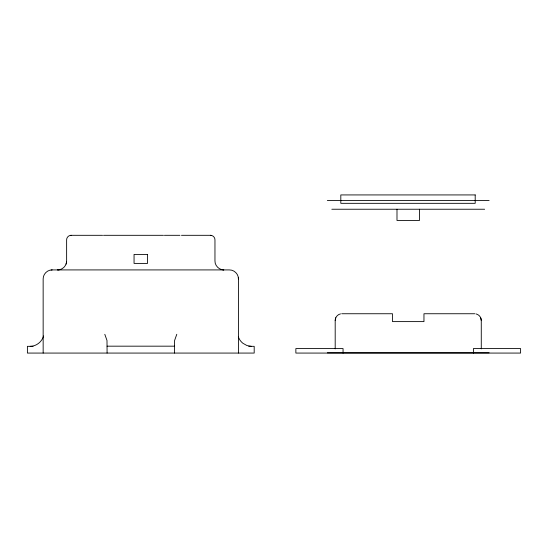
<?xml version="1.0" encoding="UTF-8"?>
<svg xmlns="http://www.w3.org/2000/svg" width="548" height="548" viewBox="0 0 548 548"><rect width="100%" height="100%" fill="white"/><g stroke="black" fill="none" stroke-linecap="round" stroke-linejoin="round"><path stroke-width="0.82" d="M335.191 348.891L335.191 320.484C335.143 317.388 337.493 314.49 340.534 313.888M335.191 320.484L335.773 317.751M57.745 269.917C62.493 269.965 66.774 265.698 66.63 260.93L66.63 239.805C66.582 237.4 68.726 235.263 71.124 235.311L102.592 235.311M66.575 262.013L66.075 264.122M43.593 335.931C41.991 341.781 36.319 346.363 30.188 346.329M176.785 334.294L174.593 340.493L174.504 353.07M174.504 346.172L107.086 346.172M238.435 353.07L238.414 278.911C238.592 274.075 234.195 269.787 229.393 269.917L52.19 269.917C47.368 269.794 43.045 274.082 43.148 278.911L43.155 353.07M59.794 269.664L57.643 269.917M71.124 235.311L70.493 235.352M51.074 269.986L52.19 269.917M341.719 313.744L392.498 313.744L392.498 321.608L423.96 321.608L423.96 313.744L474.746 313.744M222.865 269.856L223.824 269.917C219.529 270.089 214.713 265.794 214.96 260.93L214.96 239.805C215.008 237.4 212.864 235.263 210.466 235.311L181.47 235.311M327.327 200.513L489.138 200.513M331.821 209.24L484.644 209.24M103.483 235.311L163.496 235.311M164.386 235.311L179.943 235.311M33.092 346.329L27.4 346.329L27.4 353.07L254.19 353.07L254.19 346.329L248.71 346.329M327.327 352.809L489.138 352.809M251.402 346.329L246.997 345.562L242.976 343.322A16.152 13.988 90 0 1 239.784 339.849L238.332 336.986M210.466 235.311L211.096 235.352M475.931 313.888C478.973 314.49 481.315 317.388 481.274 320.484L481.274 348.891M104.805 334.307L106.997 340.5L107.086 353.07M480.692 317.751L481.274 320.484M238.38 277.822L238.407 278.911M473.404 353.07L473.404 348.576L520.6 348.576L520.6 353.07L295.865 353.07L295.865 348.576L343.055 348.576L343.055 353.07M419.467 209.24L419.467 220.474L396.992 220.474L396.992 209.24M475.198 194.93L340.808 194.93L340.808 203.329L475.198 203.329L475.198 194.93M147.535 254.416L134.054 254.416L134.054 263.403L147.535 263.403L147.535 254.416"/></g></svg>
